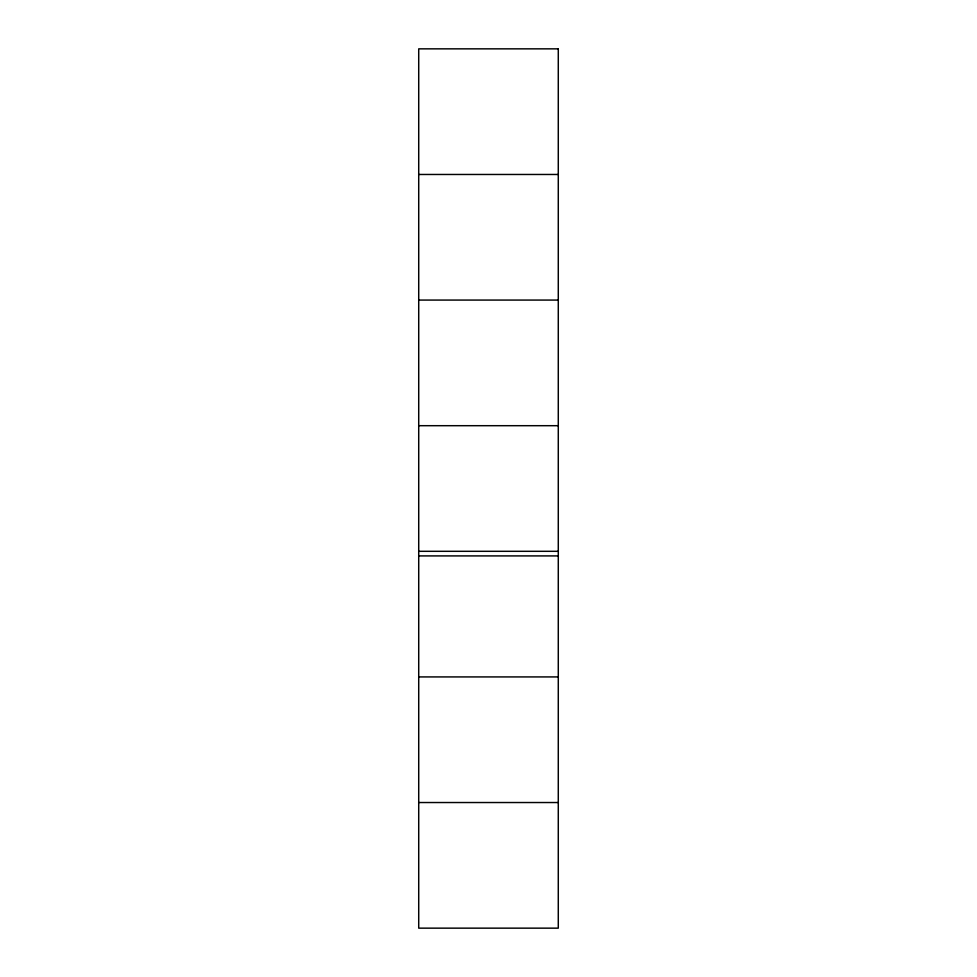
<?xml version="1.0" encoding="UTF-8"?>
<svg xmlns="http://www.w3.org/2000/svg" width="977" height="977" viewBox="0 0 977 977"><rect width="100%" height="100%" fill="white"/><g stroke="black" fill="none" stroke-linecap="round" stroke-linejoin="round"><path stroke-width="1.47" d="M418.718 174.468L558.282 174.468M418.718 300.073L558.282 300.073M418.718 425.691L558.282 425.691M418.718 551.309L558.282 551.309M418.718 555.913L558.282 555.913M418.718 676.927L558.282 676.927M418.718 802.532L558.282 802.532M558.282 48.85L418.718 48.85L418.718 928.15L558.282 928.15L558.282 48.85"/></g></svg>
